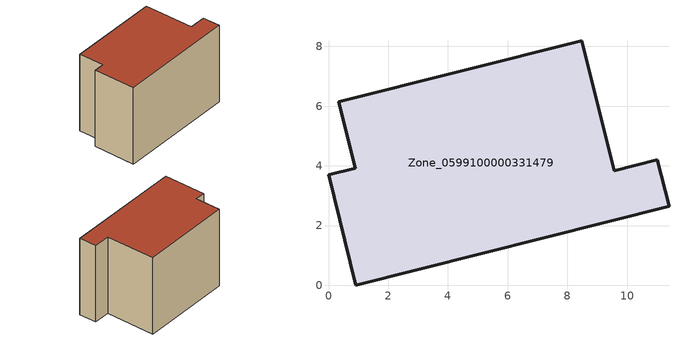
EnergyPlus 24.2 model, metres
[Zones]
Zone_0599100000331479
 floor ground (C_G): 0,3.7 0.9,3.92 0.34,6.14 8.48,8.19 9.57,3.84 11.01,4.2 11.4,2.64 0.92,0 z0
 wall outside (C_F): 0.9,3.92 0,3.7 0.92,0 11.4,2.64 11.01,4.2 9.57,3.84 8.48,8.19 0.34,6.14 0.9,3.92 z0:7.27
 roof outside (C_R): 11.01,4.2 9.57,3.84 8.48,8.19 0.34,6.14 0.9,3.92 0,3.7 0.92,0 11.4,2.64 z7.27
[BUILDING]
Pand.0599100000331479: North Axis=0; Terrain=City; Loads Convergence Tolerance Value=0.04; Temperature Convergence Tolerance Value=0.4; Solar Distribution=FullExterior; Maximum Number of Warmup Days=25; Minimum Number of Warmup Days=1
[Site:Location]
Rotterdam.The.Hague.AP_ZH_NLD Design_Conditions: Latitude=51.96; Longitude=4.45; Time Zone=1; Elevation=-4.5
[SITE:GROUNDTEMPERATURE:BUILDINGSURFACE]
18, 18, 18, 18, 18, 18, 18, 18, 18, 18, 18, 18
[MATERIAL] Thermal Absorptance=0.9; Solar Absorptance=0.7; Visible Absorptance=0.7
Name | Roughness | Thickness | Conductivity | Density | Specific Heat
G.TI.1975-1991 | MediumSmooth | 0.15 | 0.288461 | 540 | 1210
F.TI.1975-1991 | Rough | 0.3 | 0.230769 | 1920 | 840
R.TI.1975-1991 | MediumRough | 0.2 | 0.153846 | 1500 | 1000
[CONSTRUCTION]
C_G: G.TI.1975-1991
C_F: F.TI.1975-1991
C_R: R.TI.1975-1991
[ZONE]
Zone_0599100000331479: Type=1; Multiplier=1; Ceiling Height=Autocalculate; Volume=Autocalculate; Floor Area=autocalculate; Part of Total Floor Area=Yes
[ZONEINFILTRATION:DESIGNFLOWRATE]
Infil_Zone_0599100000331479: Zone or ZoneList or Space or SpaceList=Zone_0599100000331479; Schedule=AlwaysOn; Design Flow Rate Calculation Method=Flow/Area; Flow Rate per Floor Area=0.003; Constant Term Coefficient=1; Temperature Term Coefficient=0; Velocity Term Coefficient=0; Velocity Squared Term Coefficient=0
[HVACTEMPLATE:ZONE:IDEALLOADSAIRSYSTEM]
Zone_0599100000331479: Maximum Heating Supply Air Temperature=50; Minimum Cooling Supply Air Temperature=13; Maximum Heating Supply Air Humidity Ratio=0.0156; Minimum Cooling Supply Air Humidity Ratio=0.0077; Heating Limit=NoLimit; Cooling Limit=NoLimit; Dehumidification Control Type=ConstantSensibleHeatRatio; Cooling Sensible Heat Ratio=0.7; Dehumidification Setpoint=60; Humidification Control Type=None; Humidification Setpoint=30; Outdoor Air Method=None; Outdoor Air Flow Rate per Person=0.00944; Outdoor Air Flow Rate per Zone Floor Area=0; Outdoor Air Flow Rate per Zone=0; Demand Controlled Ventilation Type=None; Outdoor Air Economizer Type=NoEconomizer; Heat Recovery Type=None; Sensible Heat Recovery Effectiveness=0.7; Latent Heat Recovery Effectiveness=0.65
[ZONECONTROL:THERMOSTAT]
ThermostatControl_Zone_0599100000331479: Zone or ZoneList=Zone_0599100000331479; Control Type Schedule=DualSetpointControlType; Control 1=Thermostat_Zone_0599100000331479; Temperature Difference Between Cutout And Setpoint=0
[THERMOSTATSETPOINT:DUALSETPOINT]
Thermostat_Zone_0599100000331479: Heating Setpoint Temperature Schedule=HeatingSetpoint_Zone_0599100000331479; Cooling Setpoint Temperature Schedule=CoolingSetpoint_Zone_0599100000331479
[SCHEDULE:COMPACT]
HeatingSetpoint_Zone_0599100000331479: Through: 12/31, For: AllDays, Until: 24:00, 21
CoolingSetpoint_Zone_0599100000331479: Through: 12/31, For: AllDays, Until: 24:00, 24
DualSetpointControlType: Through: 12/31, For: AllDays, Until: 24:00, 4
AlwaysOn: Through: 12/31, For: AllDays, Until: 24:00, 1
